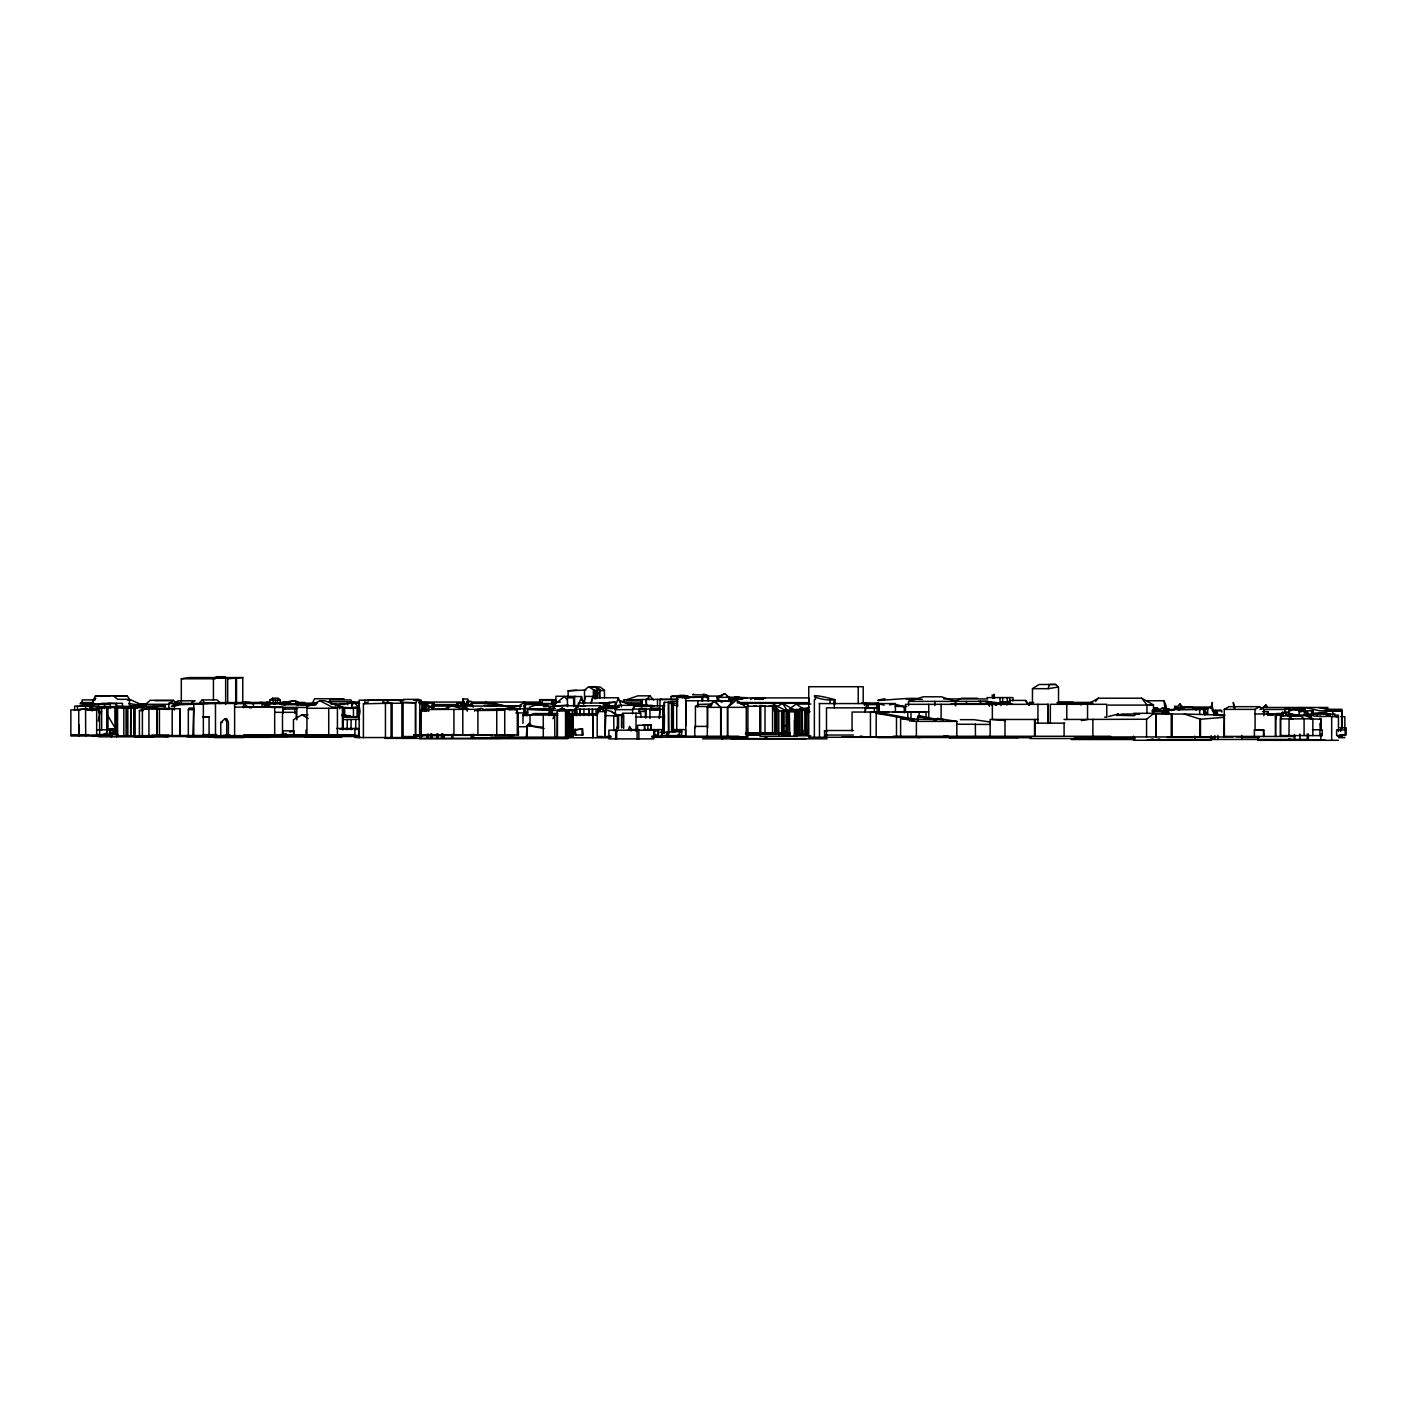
<?xml version="1.0" encoding="UTF-8"?>
<svg xmlns="http://www.w3.org/2000/svg" width="1417" height="1417" viewBox="0 0 1417 1417"><rect width="100%" height="100%" fill="white"/><g stroke="black" fill="none" stroke-linecap="round" stroke-linejoin="round"><path stroke-width="1.5" d="M1221.844 710.803L1216.973 710.803L1215.538 714.558L1215.538 710.271L1220.905 710.059L1221.915 712.078M117.558 706.463L142.019 706.888L126.396 706.87L126.396 735.813L126.396 706.87L117.558 706.463L117.558 735.813L168.818 735.919M116.69 736.822L116.885 732.784M1047.942 723.485L1048.049 704.32L1048.279 723.148M664.467 714.505L664.201 733.475L664.166 702.301L673.358 702.301L673.358 731.207M144.091 706.959L143.135 707.101M989.296 705.914L989.367 701.698L986.303 702.123M542.764 727.311L527.39 725.398L527.142 737.141L527.142 725.717L529.161 723.272L531.534 725.557M79.352 731.739L78.75 735.99L79.299 725.132M116.229 707.969L116.442 703.718L108.418 703.31M650.828 727.824L651.005 724.902L642.698 724.937M672.349 720.279L673.358 704.975L676.777 705.631M606.299 711.582L605.962 710.041L611.577 711.511L614.765 714.203M1294.766 736.486L1294.429 740.312L1294.429 734.555M802.961 730.375L802.571 734.378L802.305 708.252L796.248 704.036L789.747 708.677M992.892 698.103L993.902 694.419L994.592 698.368M993.512 698.12L993.902 694.419M1204.911 715.036L1205.389 710.732L1206.505 713.778M973.408 703.912L1008.762 703.806M610.674 737.106L597.195 737.106L597.195 711.564L601.552 708.748L605.041 711.564L605.024 737.106L605.962 710.041M1211.553 708.163L1212.385 702.442L1210.738 708.163M383.068 702.07L383.369 699.998L391.127 700.317M98.34 721.058L99.633 712.964L101.652 711.688M85.41 706.339L90.493 706.339L89.891 710.059L89.891 706.127L74.658 706.127L74.658 710.395M826.483 737.283L826.483 707.862L866.814 707.862L868.072 707.561L868.32 703.346L878.505 703.045L878.823 712.06M877.07 712.043L877.07 704.586L878.505 703.045M1206.505 713.353L1207.567 713.53M1174.268 709.403L1174.906 706.339L1177.81 706.357L1179.812 703.859L1183.496 708.022M645.355 711.493L646.028 708.624L639.634 708.571L638.801 711.493L645.355 711.493L645.355 717.781M312.856 704.249L315.141 704.834L308.693 704.94M591.084 702.549L592.891 696.402L585.699 696.402L583.662 703.222M1174.976 709.244L1179.847 707.065L1212.456 707.065L1214.404 714.451M1207.567 714.451L1207.869 708.163L1212.456 707.065M352.372 702.655L350.973 699.945L329.895 699.945L329.258 702.053L330.852 698.776M1055.576 684.429L1039.068 684.517L1032.444 688.662L1048.049 688.697L1049.466 684.517L1055.576 684.429L1058.517 687.032L1058.517 704.338M591.084 703.08L592.891 697.784L618.343 697.784L621.514 706.888M574.133 696.544L581.555 696.544L578.366 705.577L574.611 705.577L574.611 697.819L567.438 697.819L567.438 706.552M618.343 697.784L615.244 706.552L615.244 702.177L600.153 703.08M628.209 730.216L629.609 726.407L631.947 730.216M1028.742 705.276L1029.929 702.194M617.511 726.407L615.669 730.977L617.281 730.977M357.97 707.809L358.802 704.143M93.079 703.806L93.593 702.531L81.106 702.566L80.078 703.806L95.134 703.806M474.624 711.192L475.297 709.722L479.531 709.439L462.81 709.279L462.81 735.086M711.316 705.613L712.91 702.159L715.142 701.61L720.668 707.349L720.668 736.893M1146.92 713.46L1146.991 704.922L1153.473 704.887L1153.473 713.46M312.307 703.381L314.574 698.776L344.012 698.74L331.224 698.776M1312.496 729.755L1322.203 729.755L1322.203 735.636L1280.49 735.529L1280.49 718.88L1281.978 715.868L1295.953 715.798M549.566 714.522L550.009 707.756L552.311 709.067M677.787 706.197L677.184 697.607L685.899 697.005L676.759 697.341L676.724 731.296M552.967 718.72L554.632 714.593L543.278 714.593L543.278 737.141M93.079 704.922L93.079 700.565L95.453 695.96L114.316 695.836M467.238 704.568L465.378 704.816L467.238 701.238L470.993 701.397M574.753 729.861L582.546 728.976L583.202 735.016L574.753 735.016L574.753 729.861L582.546 728.976M357.208 705.666L353.896 701.805L352.071 705.701L351.505 703.115L339.637 704.497L339.637 708.783M551.284 708.482L549.566 710.448L528.063 709.368L527.283 708.217M1280.49 718.88L1288.992 718.933L1290.657 715.868L1291.418 719.287L1289.08 718.773L1288.992 735.529M602.933 707.845L604.74 704.586L607.521 704.674L609.292 707.88M192.854 735.476L193.757 708.057L189.223 708.057L188.337 709.616L188.337 735.476M574.93 715.479L574.93 709.208L598.08 709.208L600.489 705.755L602.03 708.004M431.919 708.217L433.177 706.02L431.919 708.217L433.478 709.173L446.514 709.12L449.49 706.02M635.135 705.329L632.637 709.651L615.368 709.634L617.901 705.329L652.369 705.365L649.96 709.085L649.96 718.508M1280.472 715.691L1282.491 712.29L1285.644 712.627L1287.486 715.798L1289.683 716.4L1288.478 715.975M528.187 708.854L549.566 708.659M1174.268 709.58L1175.295 707.898L1182.522 709.244M1178.2 709.244L1179.033 707.898M640.838 702.07L642.255 699.821L624.153 699.821L622.736 702.07L640.838 702.07L640.838 706.339M577.799 705.843L574.93 710.324L551.886 710.448L554.632 705.843L600.489 705.755M632.637 713.761L632.637 709.102L635.064 705.365M307.276 707.437L271.763 707.437L262.269 702.407L258.868 702.566M343.268 716.86L359.227 716.86L348.919 716.896L350.92 716.471L349.769 715.656L348.919 716.896L343.268 716.789M419.609 702.354L418.334 699.378L415.482 702.726L415.482 737.548L355.136 737.548M1006.956 704.993L1010.126 700.423L1025.43 700.423L1029.557 704.922M559.272 710.537L560.016 709.492L558.67 710.537L567.243 710.413L567.243 737.141M707.331 726.39L694.737 726.39L694.737 736.893L746.281 736.893L746.281 707.349L736.503 700.033L733.581 700.016L727.452 707.349L727.452 736.893M659.525 717.622L660.039 708.482L646.205 709.085M108.277 716.364L115.521 728.692L106.718 729.808L106.718 707.473M574.93 709.208L577.64 705.755M988.446 702.123L989.898 701.716M659.171 718.508L660.039 708.234L650.474 708.341L650.474 709.386M650.474 708.341L652.493 705.825L664.786 705.825M736.503 700.033L727.7 707.349L727.7 736.893M342.808 729.72L342.808 719.588L359.581 719.322M876.202 737.07L876.202 713.265L880.878 713.477L872.181 711.724L870.445 712.131L870.445 737.07L956.829 737.07L956.829 721.377L937.31 718.437L942.96 719.446L942.96 721.377M788.011 736.22L788.011 711.848L789.287 710.342L794.087 710.378L795.344 711.848L795.344 736.22M653.662 700.14L649.925 695.836L646.187 700.14L646.648 704.373M1095.536 701.397L1098.388 698.209L1141.641 698.209L1153.473 704.887M200.027 702.247L202.135 699.927L217.226 699.927L220.06 702.974M526.292 737.141L527.213 725.717L527.213 737.141L527.142 725.398L544.093 728.515M630.335 699.715L626.491 699.821L649.925 699.378M543.473 705.507L544.429 704.497L525.229 704.497L524.06 705.507L524.06 715.815M835.038 699.697C798.834 689.831 818.388 701.911 835.038 699.697L835.038 704.125M1275.761 719.11L1275.495 714.77L1280.525 714.788L1281.836 713.495L1282.633 715.886M1005.893 704.479L1010.126 700.423M1157.565 708.075L1154.713 708.075L1152.499 710.165L1155.369 710.165L1157.565 708.075L1157.99 710.555M707.331 736.893L707.331 707.349L712.91 702.159M385.831 703.257L389.64 699.803L400.568 700.529L403.101 703.257L403.101 737.743M137.927 704.284L145.614 704.284L150.202 700.299L173.352 700.299L176.611 703.257M1281.836 713.495L1276.894 713.495L1275.495 714.77L1280.525 714.699L1280.525 736.521M170.377 702.956L173.352 700.299M220.786 735.689L220.786 722.422L225.002 718.685L226.685 718.685L228.42 722.103L228.42 735.689M572.858 715.089L592.837 715.054L594.308 713.778L597.868 713.849M592.837 715.054L592.837 737.761L592.979 714.965L594.308 713.849L566.393 713.778M215.473 678.212L217.279 676.688L224.152 676.688L227.676 678.212L227.676 702.566M676.759 697.341L708.057 697.075L708.057 700.76L706.835 696.084L705.684 696.084M1262.21 708.163L1265.806 705.188L1267.152 706.463M93.079 700.565L95.86 698.262M1263.273 707.597L1266.178 705.188M677.184 697.607L679.877 695.375L684.765 695.375L686.66 697.341L689.902 696.951M598.063 711.6L601.552 708.748L605.98 711.6L597.195 711.564L599.001 711.6M1064.008 719.482L1146.566 719.251L1153.208 713.902L1172.196 714.062L1172.196 736.946M584.513 701.309L584.513 690.061L588.657 686.767L595.742 686.696L599.958 690.061L599.958 697.802M591.527 687.458L595.742 686.696M1118.314 713.902L1116.543 715.231L1134.078 715.727L1136.363 713.902L1139.711 713.991L1121.839 714.079L1117.057 715.585M96.675 729.808L115.45 729.808L116.442 728.869L106.718 729.294L107.993 734.573M558.989 710.431L562.035 708.11L567.225 710.413L557.218 710.466L557.218 737.141M935.539 721.377L935.734 719.198L935.734 721.377M1284.741 713.282L1284.741 709.191L1289.966 708.447L1290.958 710.714L1288.974 710.076L1292.782 709.315L1307.129 711.759L1307.324 713.3M917.596 719.765L917.596 716.559L921.05 716.541L918.606 715.851M1284.741 709.191L1289.966 708.447M695.428 727.718L695.428 706.481L698.191 704.462L711.015 704.019L707.65 706.428L707.65 727.7M1280.525 714.699L1275.53 714.788L1276.894 713.973M806.574 709.439L802.571 710.342L806.574 709.439L806.574 734.378M711.015 704.479L707.951 706.481L695.428 706.481M1306.474 715.426L1311.929 715.089L1309.397 716.736L1311.805 716.772M302.848 735.476L215.49 735.689L215.49 703.47L269.655 703.487L269.744 700.069L272.649 698.209L278.21 698.138L280.229 700.069L280.229 704.408M715.142 701.61L718.277 700.352L731.562 701.663M975.357 724.335L975.445 736.273M137.343 708.11L132.968 705.755L127.069 707.384M343.463 716.63L345.996 715.018L341.674 715.071M795.539 710.785L798.037 710.324M594.803 687.44L599.852 686.855L604.315 690.079L604.581 697.784M777.65 706.339L782.609 703.31L794.654 710.165L794.654 736.22M815.501 699.36L814.368 699.697L814.368 737.283M615.793 704.975L613.136 706.605L606.653 706.498M877.07 704.586L868.072 704.586L869.507 703.045M1263.875 715.727L1263.875 709.527L1259.518 706.676L1255.072 709.368L1224.288 709.386L1224.377 736.946M1080.87 704.957L1084.147 702.974L1092.932 702.974M92.016 710.909L96.285 708.341L102.856 708.341M536.565 704.957L539.08 703.47L555.854 703.611L535.467 703.859M729.082 701.273L729.082 697.306L724.902 693.692L717.091 697.412L717.091 700.76M1224.288 709.386L1228.876 706.676L1259.518 706.676M1291.011 709.456L1295.847 709.456L1299.141 707.544L1295.457 709.687L1298.468 709.687M1260.244 709.456L1263.557 707.526M308.056 714.823L301.963 714.823L293.478 719.712L293.478 734.697M1260.244 709.262L1263.503 707.437M1089.602 703.133L1098.388 698.209M1313.559 713.282L1325.639 712.326L1330.244 715.195M508.614 737.761L512.228 735.813M868.072 704.586L869.825 703.647M174.929 702.531L178.241 700.813L195.085 700.813L191.897 702.425M717.091 697.412L724.902 693.692M797.31 734.378L797.31 710.183L799.56 709.226L801.172 709.226L801.172 734.378M801.172 709.226L796.761 710.466M400.267 701.167L403.792 699.378L418.334 699.378M809.266 710.059L803.545 710.059L808.965 707.313M557.448 710.466L562.035 708.11L565.542 710.413L565.542 737.141M103.104 734.573L106.647 732.89M768.669 706.463L774.337 704.834L786.098 710.643L786.098 736.344M338.521 707.384L342.436 707.473L324.706 700.742L319.976 700.742L306.958 706.853L306.94 734.892M88.474 710.13L86.986 708.819L78.75 709.598L78.75 735.99M599.621 707.561L604.882 706.003M78.75 709.598L86.986 708.819M530.259 714.806L522.979 714.788L522.979 723.396M522.979 714.788L526.717 714.026M686.873 696.562L688.148 695.995L672.384 695.995L671.109 696.562L671.109 699.378M1157.228 709.828L1165.04 707.738L1171.646 710.519M721.891 738.842L725.929 737.159M598.08 712.875L598.08 708.518L615.368 708.518L619.247 706.959M213.436 700.069L213.436 678.212L217.279 676.688M598.08 708.518L602.03 706.959L618.733 706.959M363.407 737.743L363.407 703.824L368.42 701.858M750.479 699.307L754.11 697.731M452.554 705.772C456.115 708.11 479.938 711.121 459.073 705.772C457.372 703.948 440.049 709.014 448.126 708.465M133.712 707.561L135.749 706.817L135.749 708.447M529.196 707.349L535.396 705.081L546.785 705.081L550.009 707.756M543.473 706.658L551.036 706.162M286.163 733.421L282.497 734.697L282.497 712.326M289.83 732.128L293.478 730.835M209.061 734.644L209.061 716.772L203.322 717.392M1288.974 712.149L1282.314 713.229L1282.314 714.965M1108.661 716.488L1118.615 713.902M908.563 705.631L908.563 701.38L923.317 696.792L941.402 696.792L955.519 701.38L961.346 698.262L977.801 698.262M476.378 710.714L479.885 709.758M117.328 729.596L112.793 729.985L117.328 729.596L117.328 734.467M672.668 732.146L679.009 730.446L681.648 731.473L668.151 732.146L668.151 735.884L685.58 735.884L685.58 729.596L672.668 729.596L672.668 731.686L674.616 731.703M215.189 703.611L182.35 703.824L173.069 705.028L203.357 703.824L203.357 735.476L139.397 735.636L139.397 710.59L142.586 709.758M144.729 709.208L148.998 708.093L173.069 708.518M161.467 709.014L165.151 708.057M739.816 699.343L743.252 698.457L735.795 696.969L734.644 697.199L734.644 699.537M1282.314 713.229L1286.654 712.149L1295.12 715.55M413.729 700.122L421.292 700.157L421.292 703.948M763.019 698.758L765.339 698.209L754.322 698.758L763.019 699.36M1330.014 714.062L1306.244 714.292M114.281 734.573L114.281 729.472L109.729 729.968L112.368 734.573M1334.991 716.311L1338.374 716.896L1328.809 716.364A33.122 5.119 -5.8 0 0 1325.763 716.382L1319.617 716.648M745.785 734.059L789.871 734.165L789.871 732.872L745.785 732.784M1058.162 687.068L1048.19 688.68M889.593 704.94L893.826 704.001L904.259 706.587L904.259 712.893M1153.473 740.276L1159.779 738.877M1146.92 740.276L1153.243 738.877M137.183 707.101L130.293 707.384L131.498 707.544M659.985 705.967L659.985 699.467L661.402 699.378M1268.445 714.965L1271.899 715.124M181.305 702.69L181.305 678.778L188.532 677.574L242.768 677.574L242.768 703.186M227.676 678.778L242.768 677.574M672.668 731.686L679.009 730.446L681.648 732.146M1298.468 710.803L1298.468 709.12L1306.244 707.65L1319.581 710.803L1341.669 710.785L1341.669 728.214M174.362 705.861L171.457 706.375L178.489 705.046L174.362 705.861L174.362 710.076M353.807 707.721L357.208 707.101M557.837 715.071L543.278 714.593M703.452 694.1L707.012 695.021L692.559 694.755L693.639 694.011M1081.33 720.58L1087.547 719.482L1087.547 704.302M874.254 708.057L877.07 707.561L865.167 708.057L874.254 708.057L874.254 712.043M124.147 707.809L126.219 707.809M1152.18 711.476L1165.713 711.334M109.729 729.968L114.281 729.472M732.394 738.842L741.02 737.513M305.151 703.735L299.766 704.125M367.286 700.246L368.101 700.246M147.669 707.101L148.626 706.959M568.518 714.77L568.518 710.289L574.239 710.289L574.239 714.753M1166.846 710.997L1163.959 711.015L1165.553 713.849L1165.553 711.352M551.408 714.522L551.408 708.801L552.311 708.677M555.499 708.571L551.408 708.801M736.805 699.272L743.252 698.457L734.644 698.457M1204.485 709.51L1177.509 709.58M679.877 695.375L682.002 697.784L702.797 697.075L702.797 700.76M363.407 703.824L391.057 703.186L391.057 737.743M324.812 736.539L329.063 736.061M606.051 703.08L615.244 702.177M1171.221 736.946L1171.221 714.026L1184.364 714.026L1200.465 719.234L1224.377 717.285L1223.969 736.946M135.554 706.463L143.524 706.162M90.865 706.853L165.576 706.162L134.03 707.012L134.03 735.813M1289.009 718.933L1312.851 718.791L1312.851 735.529M78.679 709.811L77.474 709.917L77.474 706.127M870.445 712.131L926.027 711.759L926.027 718.082M785.107 710.324L786.736 710.2M91.06 704.975L104.628 703.895L104.628 708.606M421.221 713.442L419.397 713.583L421.363 713.583M568.323 705.028L552.187 706.286L564.533 696.438L567.083 699.803M284.675 734.644L280.477 734.467M104.628 703.895L82.965 705.135L86.136 705.135M239.88 703.523L243.511 703.257M307.843 704.338L300.333 704.887M155.02 706.552L146.358 706.977M198.663 703.611L211.523 702.69M219.44 702.69C191.49 704.001 241.12 702.053 219.033 703.487M1299.141 715.992L1299.141 711.582L1306.155 711.21L1306.155 715.372M966.518 703.576L958.229 704.143L967.811 704.001M1326.808 714.381L1334.832 713.938L1334.832 715.195L1338.463 715.195L1338.463 731.455M654.867 730.765L658.108 730.959L658.108 734.945L654.707 734.945M1156.307 711.263L1164.313 710.997M1001.093 701.911L1009.595 702.549L1001.093 701.911L1001.093 705.595M1341.669 710.785L1326.436 711.086M664.272 709.315L659.171 709.332M286.606 734.856L280.229 734.732M1300.629 716.276L1286.795 715.213M1319.617 719.251L1320.998 719.198L1320.998 729.755M483.587 709.279L480.965 708.199L477.919 710.484L504.735 710.254L496.535 710.254M269.744 700.069L280.229 700.069M595.742 687.44L599.958 690.61L604.581 690.486M794.654 710.165L787.002 710.147L782.609 703.31M297.659 701.787L291.849 700.954L280.442 703.257L295.09 700.954L297.659 701.787L297.659 703.151M568.146 697.111L568.146 690.77L576.754 690.221M745.519 732.908L789.871 732.872M745.519 734.183L789.871 734.165M106.86 695.8L110.508 695.765M106.434 695.906L95.453 695.96M1289.665 718.968L1293.278 718.915M946.29 736.273L948.416 736.238M978.191 701.38L987.702 701.38M557.218 710.466L565.489 710.395L564.781 709.492L566.145 710.537L566.127 737.141M129.514 708.075L129.514 699.325L127.193 695.747L115.804 695.836M241.634 702.336L250.065 702.265M113.077 695.747L127.193 695.747M471.276 703.434L493.931 703.31L519.614 709.173M283.772 704.78L285.224 704.78L283.223 702.797L227.446 702.797M122.96 707.579L130.594 707.544M1149.258 704.851L1153.403 704.834M568.146 690.77L585.912 690.061L584.513 690.061M140.868 705.188L128.61 703.576M351.505 705.701L352.071 704.001M134.438 735.813L134.438 707.03L136.156 707.03M92.53 709.899L88.013 709.456L95.081 709.899M802.146 710.378L803.616 710.36M490.813 737.141L572.911 737.141L572.911 715.036L566.056 715.071M734.644 697.199L747.166 697.731M145.756 704.32L168.871 704.284M331.436 704.036L344.579 704.019M344.579 704.391L339.637 704.497M994.451 703.859L1008.922 703.842L951.126 703.912M130.771 705.949L141.363 705.932M344.703 715.674L344.703 707.455C354.817 710.997 363.071 702.495 358.873 716.984M632.637 709.102L646.028 709.085M1195.629 709.226L1200.004 709.208M571.193 715.479L565.418 713.867M1289.08 718.773L1291.56 718.773M213.436 678.212L227.676 678.212M181.305 678.778L215.473 678.778M599.958 690.061L596.823 690.061L597.637 697.961M649.925 695.836L637.88 695.836L626.597 699.715M703.328 696.084L721.82 696.084M726.638 696.084L729.082 697.306L718.596 697.412L718.596 700.76L722.05 702.212M575.975 696.438L555.925 696.243L555.925 700.388L543.827 700.388M671.109 696.562L678.991 696.562M728.657 697.253L739.55 697.253M986.941 697.589L1012.978 697.589L1012.978 700.83M684.624 697.837L688.786 697.837M728.391 697.926L808.877 697.89L808.788 702.69L738.399 702.478M743.323 698.209L737.301 698.209L738.718 698.457M754.322 698.457L756.767 698.191M462.81 703.098L462.81 698.988L467.787 698.988L468.974 702.283M943.704 698.935L987.649 698.935M677.485 699.378L646.187 699.378L646.187 706.498M729.224 699.219L737.425 699.219L737.425 703.062M659.985 699.467L678.07 699.467M95.187 699.892L82.133 699.892L82.133 703.806L81.106 702.566M127.477 700.016L131.196 700.016L140.85 704.462M376.851 700.033L403.916 700.033M398.832 700.246L359.156 700.157L359.156 737.743M368.473 700.193L375.186 700.246M1146.672 700.742L1164.03 700.742L1166.102 705.755L1166.102 710.112M155.073 700.653L171.209 700.653M731.615 700.76L685.722 700.76L685.846 725.805M908.563 701.38L988.375 701.415L988.375 703.948L980.546 703.806M329.222 701.805L353.896 701.805M267.494 702.425L266.272 702.442L270.417 702.442M350.034 702L358.66 702M420.442 702.053L463.926 702.053L465.201 705.595L462.81 698.988M472.552 702.088L540.957 702.088M554.773 702.088L560.423 702.088M1058.623 702.23L1073.147 702.247M269.531 702.425L217.279 702.637L222.664 702.797M279.999 702.425L287.669 702.425M295.94 702.425L304.584 702.425M387.673 702.673L383.068 702.673L387.266 702.726M418.511 702.602L428.04 702.602M1029.592 702.549L1033.737 702.549M1057.348 702.407L1090.877 702.407M168.871 708.447L168.871 703.328L208.175 703.505M352.674 702.956L359.209 702.956L359.121 707.118M401.312 702.761L415.482 702.761L402.765 702.23M427.066 702.761L421.876 702.708L421.876 711.369M861.589 702.903L867.239 702.903M1057.1 702.867L1081.242 702.867M279.964 703.151L290.875 703.487L280.442 702.867M295.905 703.151L317.532 703.151M352.674 703.151L359.333 703.151M382.448 703.186L403.101 703.257M419.379 703.151L434.204 703.151L434.204 707.366M456.805 706.746L456.805 703.009L461.694 703.186L460.33 703.009M609.363 703.009L578.366 703.009L578.366 707.26M738.912 703.062L745.431 703.735L741.888 703.062M101.634 703.31L122.482 703.31L122.482 707.809L120.675 707.154M286.925 703.381L275.483 702.974L282.78 703.452M353.4 703.328L359.688 703.328M382.873 703.328L392.137 703.328L392.137 737.743M739.55 703.293L809.16 703.31M819.274 703.558L895.402 703.558L895.402 711.989M985.453 703.629L1011.809 703.629M264.572 703.859L315.69 703.735M330.834 703.7L335.492 703.842L335.492 705.701M627.518 703.771L639.474 703.771L639.474 706.162L636.144 706.162L619.158 700.512M140.708 704.036L146.66 704.036M290.928 704.125L307.896 704.55M740.613 704.054L747.91 704.054L747.91 737.194L652.121 737.194M796.248 704.036L810.807 704.036M83.692 704.444L110.331 704.444L110.331 708.606M1048.279 704.32L905.481 704.32L905.481 711.954M281.434 704.71L316.274 704.603M432.309 704.568L456.841 704.568M460.224 704.568L470.586 704.568M263.456 704.78L270.009 704.78M637.685 705.011L642.007 706.746M431.919 705.081L440.776 705.081M483.923 705.347L498.607 705.329M1108.253 705.099L1146.92 705.099M497.243 705.524L487.767 705.329M647.356 705.365L638.164 705.011L641.334 706.746M664.591 705.595L662.749 705.595L662.749 733.439M759.778 734.378L759.778 705.613L765.021 705.808L765.021 734.378M79.777 705.755L88.421 705.755L95.346 710.165L89.661 710.165M759.778 705.613L765.021 705.808M249.605 707.668L245.584 706.233L251.712 707.225M432.15 706.091L516.195 706.073M512.405 706.091L514.796 706.091M515.469 706.091L516.603 706.091M517.329 706.091L518.25 706.091M518.923 706.091L520.11 706.091M606.972 706.003L613.366 706.003M709.297 706.162L710.749 706.162M753.419 706.215L756.66 706.215M243.069 707.101L245.584 706.41M639.262 706.321L654.052 706.321M746.741 706.268L776.197 706.268L776.197 734.378M902.682 706.534L906.721 706.534M126.45 706.888L130.825 707.083L130.825 735.813M338.521 706.605L342.985 707.242L342.932 729.666M234.62 707.101L282.886 707.101L282.886 713.088M98.552 707.296L141.576 707.455M248.471 707.225L271.763 707.242M707.331 707.349L746.281 707.349M1200.004 709.51L1191.75 707.189L1184.488 707.189L1178.785 710.076L1178.785 708.571L1175.295 707.898M142.302 707.526L101.652 707.473L101.652 729.808M344.703 707.455L358.908 708.252M1265.027 707.473L1327.924 707.473M306.94 708.287L337.423 708.287L337.423 734.892M353.984 708.022L359.617 708.022M1175.295 708.163L1183.974 708.163M1192.671 708.163L1207.869 708.163M1178.785 708.571L1182.522 708.571M525.831 708.837L508.88 708.695L515.788 708.854L508.986 709.793M1157.99 708.748L1154.713 708.075M296.755 709.049L283.311 709.049L283.311 713.282M496.092 709.049L485.021 709.279M649.96 709.155L659.525 709.155M1298.468 709.12L1302.117 707.544L1305.216 709.297M1305.216 709.12L1301.249 709.12M549.566 709.368L527.762 709.368L527.762 715.744M777.136 709.262L774.851 706.746L772.566 706.782L774.798 709.262L777.136 709.262L777.136 734.378L746.741 734.378M1168.866 709.208L1171.221 710.466M1264.46 709.456L1286.583 709.456M85.693 709.651L99.633 709.651L99.633 735.246M475.297 709.722L479.336 709.722M517.311 709.634L496.535 708.872L517.311 709.58L517.311 735.086M641.759 709.51L646.028 709.51L639.634 709.102M792.865 709.527L804.59 709.527M1207.567 709.208L1167.13 709.58L1167.13 713.867M80.096 709.917L70.85 709.917L70.85 735.99L99.031 735.99M88.013 709.899L95.984 709.899M568.518 710.289L574.239 710.289M649.96 710.183L660.039 710.183M1167.218 710.218L1173.825 710.218M139.397 710.59L143.4 710.59M775.188 710.555L784.097 711.245L784.097 736.344M1152.145 710.555L1168.919 710.555M1290.125 710.076L1295.227 709.315L1307.129 711.759M1166.474 711.015L1168.919 711.015M1306.155 711.21L1304.349 711.21L1304.349 715.372M788.011 711.848L795.344 711.848M805.246 711.724L810.081 711.724M1262.458 711.617L1268.321 711.617L1268.321 715.213M1299.141 711.582L1300.948 711.582M888.654 712.043L852.06 712.043L852.06 730.977M893.082 711.954L928.737 711.954M274.685 712.326L296.224 712.326L296.224 718.437M525.193 712.397L527.62 712.397M515.788 712.946L525.494 712.946M1163.304 712.946L1169.273 712.946M1133.6 713.318L1168.919 713.318M557.749 713.601L533.607 713.566L529.993 715.054L524.662 714.026M541.17 713.778L557.519 713.566M1255.09 713.973L1282.58 713.973M1271.899 714.274L1269.437 714.079M542.906 715.036L529.993 715.054L529.993 725.451M592.979 714.965L597.053 714.983M615.952 715.089L623.71 715.089L623.71 728.303M1285.804 714.947L1299.035 714.947M1326.33 714.947L1329.518 714.947M616.36 715.213L623.25 715.39L623.25 727.895M1285.573 715.213L1311.929 715.213M341.727 715.656L349.769 715.656M605.218 715.567L618.113 715.957L618.113 728.639M616.094 715.567L618.113 715.957M1287.344 715.532L1301.125 715.532M571.937 715.744L572.273 737.141M202.844 716.772L209.061 716.772M1340.641 716.665L1344.857 716.665L1344.857 729.277M636.02 716.984L664.166 716.984M1310.442 718.88L1320.998 719.198M933.909 721.377L933.909 719.464L911.839 719.057L914.036 719.216L913.947 721.377M935.539 719.34L942.96 719.446M1037.935 719.482L990.146 719.482L990.146 736.273M960.336 719.659L973.851 719.659L990.324 722.015M900.61 737.07L900.61 718.401L916.392 721.377L956.829 721.377M220.786 722.422L222.469 722.422M1035.225 723.148L1064.769 723.148M956.617 724.264L975.445 724.264M990.146 724.424L975.41 724.388M784.912 725.628L786.736 725.628L786.736 736.344M517.683 726.726L526.292 726.726M1339.968 727.736L1346.15 727.736L1346.15 734.998L1339.968 734.998M336.626 728.444L358.164 728.533M355.136 728.692L359.174 728.692M629.361 729.613L639.173 729.613M808.398 729.808L806.734 729.808L806.734 733.634L808.398 733.634M1254.399 736.521L1254.399 729.79L1263.503 729.79L1264.194 736.521M825.881 730.517L853.441 730.517M282.497 730.835L293.939 730.835L293.939 734.697M658.108 730.959L657.789 734.945M824.393 730.924L827.121 730.924M1254.399 729.79L1264.194 730.41M782.769 731.225L785.018 731.225L785.018 734.644L782.769 734.644M660.198 732.288L668.505 732.288M753.419 733.9L756.66 733.9M96.675 734.573L118.355 734.573M808.204 734.378L796.761 734.378L796.761 709.527M71.771 734.768L88.775 734.768M202.844 734.644L216.766 734.644M225.728 734.785L229.82 734.785M243.777 734.785L355.437 734.715M413.959 734.75L484.065 734.856M753.348 734.856L756.412 734.856M151.867 735.157L169.03 735.157M267.76 735.122L353.311 734.927M413.675 735.122L518.463 734.892L518.463 731.225M746.635 735.104L760.079 735.104M825.881 735.033L853.441 735.033M85.693 735.246L109.924 735.246M223.213 735.405L228.155 735.405M300.404 735.228L342.489 735.264M343.127 735.264L355.614 735.264M413.853 735.352L491.699 735.334M91.556 735.512L100.412 735.512M308.906 735.671L315.265 735.671M332.57 735.476L358.66 735.476L358.66 729.17L354.888 728.444L354.888 735.476M413.835 735.547L440.9 735.529M494.852 735.494L514.406 735.494M660.198 735.547L678.938 735.582M297.092 735.884L355.667 735.795M417.129 736.008L422.585 736.008M796.248 735.795L810.683 735.795M149.954 736.255L156.295 736.255M168.871 736.344L223.532 736.344M228.226 736.309L244.433 736.309M607.574 736.238L610.603 736.238M651.749 736.238L657.488 736.238M676.759 736.238L738.877 736.22M759.973 736.344L797.08 736.22L796.124 712.096L794.406 720.863L794.406 736.22M893.082 736.273L1110.645 736.273M164.921 736.433L288.023 736.415M314.521 736.539L359.705 736.539M402.641 736.539L417.732 736.539M598.364 736.486L602.349 736.486M609.08 736.379L610.78 736.379M651.767 736.645L656.089 736.645M1224.288 736.415L1294.429 736.468M1337.63 736.362L1342.041 736.362M98.552 736.822L153.178 736.822M187.097 736.875L211.151 736.822M304.407 736.716L342.028 736.716M354.87 736.858L358.164 736.858M842.035 736.822L877.672 736.822M918.464 736.822L1031.806 736.822M1235.978 736.929L1242.674 736.929M1339.968 736.929L1341.669 736.929M134.863 736.964L168.18 736.964M209.255 736.982L215.473 736.982M242.307 736.982L341.019 736.982M1233.321 736.946L1092.879 736.946L1092.879 719.251M243.175 737.318L269.726 737.318M606.635 737.336L610.745 737.336M653.343 737.354L661.863 737.354L661.863 729.596L644.363 729.613L644.363 725.256M895.402 737.283L808.753 737.283L808.753 686.714L863.201 686.714L863.201 703.558M918.641 737.513L950.931 737.513M1017.034 737.442L1017.937 737.442M1167.13 737.495L1214.404 737.495M214.321 737.584L243.724 737.584M472.552 737.779L608.176 737.761M877.353 737.602L920.218 737.602M1017.955 737.69L1030.938 737.69M1241.629 737.548L1259.252 737.548M1338.622 737.672L1344.857 737.672M949.425 738.08L1017.672 738.08M1074.104 738.044L1135.017 738.044M1210.242 737.885L1213.483 737.885M384.963 738.381L501.264 738.381M419.467 738.664L567.845 738.664M731.154 738.594L806.131 738.611M1030.212 738.523L1134.574 738.523M702.549 738.842L827.121 738.842M1071.217 739.515L1134.716 739.515M1211.429 739.461L1308.05 739.461M1160.505 739.709L1211.128 739.709M1262.777 739.745L1324.824 739.745M1338.357 740.312L1257.711 740.312L1257.711 736.486M282.497 702.301L286.889 702.301M259.931 702.69L269.779 702.69M675.466 703.363L668.806 703.346L671.109 701.397L677.663 701.521M331.436 703.842L335.492 703.842M435.249 705.046L436.95 705.046M524.06 705.507L525.512 705.507M580.439 705.985L585.274 705.932M505.975 706.073L521.651 706.091M339.106 707.242L342.985 707.242M802.305 708.252L808.576 708.27M1326.312 709.279L1342.005 709.315L1342.041 728.09M805.139 714.257L808.204 714.257L805.99 712.414M1106.34 717.126L1104.675 717.126M900.61 718.401L911.946 719.446L911.946 721.377M129.514 699.325L117.576 699.343L113.484 695.747M572.468 737.141L572.468 714.965L572.858 737.141M138.016 706.18L146.394 706.215M1204.893 713.902L1203.812 713.902L1203.812 709.58M348.919 716.683L359.227 716.772M539.381 703.611L522.66 703.47L519.986 705.064L519.986 709.315M552.01 706.782L554.118 706.8M783.229 736.344L783.229 710.608L786.098 710.643M617.936 715.567L611.577 711.511M594.697 698.882L594.697 690.345L597.637 690.717M918.907 699.024C914.585 696.154 857.87 703.718 884.987 698.723M568.802 715.426L571.954 715.479M188.337 709.616L192.854 709.687M588.657 686.767L595.105 690.646L595.105 697.022M943.58 736.202L946.042 736.273M1184.364 714.026L1225.014 715.16M904.259 706.587L895.119 706.304M1134.822 713.991L1137.39 714.079M235.753 702.637L242.484 702.832M1171.221 714.026L1172.196 714.062M1214.245 715.284L1224.146 715.567M117.646 707.508L123.616 707.721M342.436 707.473L332.074 707.083L319.976 700.742M168.871 703.328L173.193 703.558M203.304 703.664L196.892 703.806M225.728 702.708L238.41 703.505M911.946 719.446L876.202 713.265M1328.987 710.289L1335.275 710.785L1318.749 707.65M1005.379 720.527L992.361 719.482L992.361 704.32M357.279 707.703L359.617 707.898L351.593 707.136L352.089 708.022M130.453 707.384L134.243 707.792L130.453 705.755M91.715 710.165L86.951 709.598M456.805 703.009L458.169 703.186L458.169 706.64M136.369 707.544L135.394 708.075M1000.012 697.589L1000.012 703.062L989.367 701.698L989.367 705.914M139.185 706.87L140.141 707.03M1292.215 714.097L1298.627 715.55M933.909 719.464L917.596 716.559M130.825 707.083L130.541 735.813M755.35 698.209L756.767 698.457M568.288 714.15L572.858 714.965M341.214 729.082L339.761 728.816L352.674 729.153M875.121 711.724L914.036 719.216M567.225 714.15L571.954 715.036L571.937 737.141M245.318 702.318L252.297 703.629M1266.798 713.814L1273.086 715M141.115 707.437L142.001 707.614M860.314 736.025L866.814 737.283M1306.846 713.973L1310.211 714.823M1212.704 709.988L1214.139 710.289M1211.73 709.988L1215.396 710.749M935.734 719.198L919.615 715.78M419.627 702.478L422.727 703.151M491.628 703.31L517.772 709.279M1288.868 738.877L1295.12 740.312M524.821 702.088L523.9 702.088M486.403 702.088L485.464 702.088M566.056 714.274L572.273 715.744M879.674 704.001L884.155 705.135M298.137 705.028L295.214 704.231L314.84 704.55L311.457 704.727M620.628 701.362L635.153 706.197M245.584 706.233L251.376 707.969M427.332 705.329L433.177 707.189L428.713 707.136L428.713 711.405M640.909 706.233L630.636 703.222M243.069 706.41L245.176 707.101M678.052 734.396L681.648 735.884L681.648 729.596M1312.851 718.791L1305.535 715.691L1300.31 715.691L1304.083 718.738L1304.083 735.529M764.843 737.123L768.74 738.842M996.47 705.223L989.367 701.698L996.47 705.365M265.138 705.825L267.866 707.242M301.963 714.823L308.268 718.472M607.362 704.975L610.284 706.764M1191.75 707.189L1196.249 710.076M581.501 700.104L585.186 702.531M98.552 710.82L98.942 712.964M706.835 696.084L708.057 697.075M1032.497 688.697L1032.426 704.32M1162.206 707.721L1165.022 710.059M715.337 702.247L718.295 704.798M179.782 703.682L178.241 702.354L178.241 703.682M277.431 700.069L277.519 702.991M224.152 676.688L225.657 678.212L225.657 704.444M990.572 703.859L991.794 705.17M202.135 699.927L204.827 702.903M664.166 705.595L664.591 702.301M1141.641 698.209L1146.991 704.922M774.337 704.834L778.801 710.572L778.801 736.344M1265.806 705.188L1266.798 706.498M1165.553 713.849L1163.959 711.352L1168.069 710.909L1168.069 713.849M597.974 687.44L599.958 690.61M604.74 704.586L606.441 707.685M615.563 713.902L616.466 715.567M1025.43 700.423L1027.343 704.143M272.649 698.209L273.587 704.408M225.002 718.685L226.738 722.103L226.738 735.689M575.213 728.976L575.869 735.016M1212.722 711.068L1214.723 715.142L1215.538 710.271L1215.538 714.381M400.568 700.529L401.879 703.257L401.879 737.743M814.421 695.924L815.661 698.563M1161.32 710.997L1162.56 713.885M1179.812 703.859L1181.3 707.561M465.414 706.162L467.344 711.175M467.238 701.238L468.478 704.568M472.268 703.806L471.383 701.397L471.383 705.737M471.896 703.788L473.154 707.207M347.076 703.115L347.714 704.834M463.926 702.07L465.201 705.613M550.752 708.624L551.55 714.522M1282.491 712.29L1283.625 715.691M789.287 710.342L789.765 736.22M1234.898 708.163L1233.268 702.46L1234.083 708.163M581.555 696.544L583.662 704.284M516.426 709.58L518.232 713.442L518.232 735.086M1164.03 700.742L1165.075 709.846M1174.906 706.339L1175.525 709.403M1216.973 710.803L1217.717 714.558M867.594 705.507L867.293 703.93L864.352 703.93L864.636 705.507M598.629 692.187L599.621 697.749M525.229 704.497L526.097 715.815M90.493 706.339L91.095 709.899M383.369 699.998L383.688 702.07M577.321 715.567L576.436 709.315L576.436 715.567M1241.682 735.352L1242.036 739.461M772.92 711.033L772.566 706.782L772.566 734.378M1319.9 723.467L1320.307 729.79M651.005 724.902L651.2 729.596M1048.049 704.32L1048.049 723.485M157.11 708.925L157.216 735.476L157.11 708.73L180.172 708.73L180.172 735.476M833.958 699.697L833.958 703.558M1340.659 727.736L1340.659 731.367M1332.812 710.785L1332.812 715.142M1331.679 716.825L1331.679 740.312M1328.136 714.239L1328.136 715.337M1323.956 713.229L1323.956 714.239M1320.998 733.988L1320.75 740.312M1320.75 718.88L1320.75 729.596M1319.918 729.755L1319.918 735.636M1313.24 715.213L1313.24 710.732L1307.749 710.732L1307.749 715.213M1312.974 710.732L1312.974 715.213M1311.575 710.732L1311.575 715.213M1308.387 733.971L1308.387 740.312M1307.112 714.203L1307.112 715.213M1307.289 733.971L1307.289 740.312M1299.903 733.971L1299.903 740.312M1292.215 715.213L1292.215 716.276M1288.974 709.191L1288.974 713.583M1281.039 714.079L1281.039 715.496M1277.656 714.079L1277.656 715.532M1275.637 714.699L1275.637 736.521M1275.495 713.973L1275.495 736.521M1272.838 714.079L1272.838 715.124M1267.506 711.617L1267.506 715.213M1263.503 729.79L1263.503 736.521M1255.072 709.368L1255.09 730.41M1217.876 735.352L1217.876 739.461M1214.812 735.512L1214.812 739.461M1211.128 735.565L1211.269 740.276L1133.6 740.276L1133.6 736.132M1200.465 719.251L1200.465 736.946M1200.093 719.11L1200.093 736.946M1199.685 709.58L1199.685 713.867M1199.898 719.127L1199.898 736.946M1194.761 736.132L1194.761 740.276M1146.566 719.251L1146.566 736.946M1106.783 717.321L1106.783 704.302L1050.334 704.302L1050.334 723.148M1066.788 704.302L1066.788 719.482M1064.096 723.148L1064.096 736.273M1037.935 704.32L1037.935 723.148M1035.225 719.482L1035.225 736.273M1034.534 719.482L1034.534 736.273M1009.595 697.589L1009.595 703.948M1007.186 697.589L1007.186 702.673M1004.99 719.482L1004.99 736.273M1002.669 697.589L1002.669 701.911M980.546 701.415L980.546 703.966M977.73 703.912L966.518 703.912L966.518 701.415M941.101 704.32L941.101 719.694M936.212 719.446L936.212 721.377M934.883 701.38L934.883 705.631M928.737 704.32L928.737 718.171M919.137 711.759L919.137 715.992M918.198 716.116L918.198 721.377M916.392 721.377L916.392 737.07M910.989 711.759L910.989 718.082M909.873 719.446L909.873 721.377M907.766 711.759L907.766 718.082M896.5 716.612L896.5 737.07M879.178 703.558L879.178 711.989M866.814 703.558L865.167 712.043L865.167 707.862M858.224 686.714L858.224 703.558M834.276 703.558L834.276 707.862M830.061 699.219L830.061 703.558M824.57 730.924L824.57 737.283M819.469 703.558L819.469 737.283M808.204 711.724L808.204 735.919M807.725 729.808L807.725 733.634M807.407 729.808L807.407 733.634M805.635 709.793L805.635 734.378M804.962 709.439L804.962 734.378M799.56 709.226L799.56 734.378M798.603 709.722L798.603 734.378M788.791 732.926L788.791 734.201M787.002 710.165L787.002 736.22M783.955 731.225L783.955 734.644M782.521 711.21L782.521 736.344M781.635 710.59L781.635 736.344M774.798 709.262L774.798 734.378M760.77 705.808L760.77 734.378M746.706 728.621L746.706 735.972M730.889 699.219L730.889 703.062M721.253 707.349L721.253 736.893M708.5 696.084L708.5 700.76M701.858 696.951L701.858 700.76M697.784 700.76L697.784 707.012M685.899 697.005L685.722 736.238M679.469 731.526L679.469 735.884M677.184 696.987L677.184 706.197M672.49 702.301L672.49 731.42M671.569 702.301L671.569 731.42M668.735 702.301L668.735 733.492M668.275 702.301L668.505 735.547M666.539 732.288L666.539 735.547M662.164 732.288L662.164 735.547M660.039 708.234L660.039 709.386M658.533 729.596L658.533 737.354M657.488 699.378L657.488 705.896M654.707 729.613L654.707 737.354M647.888 725.256L647.888 729.596L650.828 729.596L650.828 725.256L637.579 725.256L637.579 729.613M646.028 708.624L646.028 717.87M644.753 725.256L644.753 729.613M642.255 699.821L642.255 706.498M640.891 716.984L640.891 713.229L622.435 713.229L622.435 717.108M639.634 708.571L639.634 713.69M638.872 730.216L638.872 738.877M637.101 730.251L637.101 738.877M636.144 703.771L636.144 706.162M636.02 713.229L636.02 731.455M631.15 729.613L631.15 731.03M624.153 699.821L624.153 702.318M621.549 715.39L621.549 727.895M618.574 715.39L618.574 727.895M617.44 715.213L617.44 728.356M616.661 730.251L616.661 738.877M615.669 730.18L615.669 738.877M615.368 708.518L615.368 715.815M613.703 715.567L613.898 730.765M609.363 702.177L609.363 707.26M603.305 703.009L603.305 707.26M596.398 690.681L596.398 697.04M596.008 690.362L596.008 698.9M596.026 709.35L596.026 715.585M593.351 690.61L593.351 696.969M592.66 709.35L592.66 715.585M592.253 709.35L592.253 715.585M588.923 709.208L588.923 715.479M588.763 709.421L588.763 715.638M583.981 709.208L583.857 715.62M582.086 729.861L582.086 735.016M580.262 709.315L580.262 715.567M579.89 709.315L579.89 715.567M576.046 709.315L576.046 715.567M573.655 697.819L573.655 706.552M572.291 710.555L572.291 714.93M571.157 715.071L571.157 737.141M570.431 715.071L570.431 737.141M569.404 710.555L569.404 714.93M569.351 715.071L569.351 737.141M568.624 715.071L568.624 737.141M568.252 715.071L568.252 737.141M567.526 715.071L567.526 737.141M566.428 715.071L566.428 737.141M557.448 715.036L557.448 737.141M555.57 703.859L555.57 699.644L539.629 699.644L539.664 704.036M554.632 714.593L554.862 737.141M552.896 699.644L552.896 704.036M552.559 699.644L552.559 704.036M552.382 699.644L552.364 703.576M552.063 699.644L552.063 704.036M551.886 709.067L551.886 715.514M550.239 707.668L550.239 709.067M549.194 709.368L549.194 715.744M542.339 699.644L542.339 703.859M540.178 699.644L540.178 704.036M524.361 710.873L524.361 715.231M504.735 709.634L504.735 735.086M496.747 710.484L496.747 735.086M477.919 709.279L477.919 735.086M473.526 734.343L473.526 738.381M473.207 734.343L473.207 738.381M471.312 734.343L471.312 738.381M467.84 709.279L421.221 709.563L421.221 735.086M453.936 709.563L453.936 735.086M452.802 734.343L452.802 738.381M451.722 734.343L451.722 738.381M442.848 734.13L442.848 738.381M442.458 734.13L442.458 738.381M441.945 734.13L441.945 738.381M441.573 734.13L441.573 738.381M438.012 734.13L438.012 738.381M437.623 734.13L437.623 738.381M437.109 734.13L437.109 738.381M436.737 734.13L436.737 738.381M431.955 734.13L431.955 738.381M431.583 734.13L431.583 738.381M431.069 734.13L431.069 738.381M430.697 734.13L430.697 738.381M428.43 734.13L428.43 738.381M427.899 703.151L427.899 704.426M427.172 734.13L427.172 738.381M426.871 702.761L426.871 711.369M425.915 702.761L425.915 711.369M424.639 702.761L424.639 711.369M423.098 702.708L423.098 711.369M421.097 734.13L421.097 738.381M420.211 734.13L420.211 738.381M419.839 704.479L419.839 700.122L419.609 735.122M415.624 702.566L415.606 735.122M385.442 703.824L385.442 737.743M364.931 700.157L364.931 703.222M357.722 708.376L357.722 716.984M357.084 708.323L357.084 716.949M355.791 719.358L355.667 729.684M353.453 708.323L353.453 716.949M351.15 719.535L350.991 729.773M347.324 719.553L347.147 729.773M342.436 706.605L342.436 728.196M328.726 708.287L328.726 734.892M306.019 730.056L306.019 734.591M296.808 707.366L296.808 719.854M294.807 709.049L294.807 713.282M285.154 707.437L285.136 709.049M283.099 730.835L283.099 734.697M275.465 700.051L275.465 704.391M274.685 707.101L274.685 735.476M265.138 702.974L265.138 707.331M262.11 702.673L262.11 707.101M253.448 702.673L253.448 707.136M245.407 702.708L245.407 707.136M243.618 702.708L243.618 707.774M236.497 678.796L236.497 704.373M235.7 678.796L235.7 704.373M234.62 703.47L234.62 735.689M193.757 705.064L193.757 735.476M179.941 709.368L179.941 735.476M172.201 708.73L172.201 735.476M168.836 709.368L142.391 708.925L142.391 735.476M159.43 708.73L159.43 735.476M157.553 706.906L147.882 706.888M148.927 708.925L148.927 735.476M134.952 707.083L134.952 735.813M127.849 707.083L127.849 735.813M123.828 706.87L123.828 735.813M116.442 703.31L116.442 707.969M115.928 707.526L115.928 734.573M115.521 707.473L115.45 734.573M115.114 707.473L115.238 729.808M112.953 729.472L112.953 734.573M111.199 732.607L111.199 736.822M109.729 729.808L109.729 734.573M107.993 707.473L107.993 728.834M107.285 729.082L107.285 734.573M98.481 703.912L98.481 708.075M96.675 709.651L96.675 735.246M85.551 706.127L85.693 735.99M1320.697 716.099A44.175 6.766 -5.7 0 1 1316.889 716.223M1317.332 716.028A43.573 6.554 -5.6 0 1 1313.736 716.081M992.148 694.95A808.469 578.88 11.8 0 1 992.768 698.368M916.817 699.112A135.058 1.151 0.8 0 1 906.012 698.864M922.378 699.378A135.076 1.027 0.9 0 1 910.493 699.112M955.519 701.38L955.519 705.631L955.519 701.38M111.89 732.784L111.73 736.822L111.73 732.784M1156.254 713.991L1156.077 736.946L1156.254 713.991M797.842 729.418L796.017 729.418L796.017 733.262L797.842 733.262L797.842 729.418M1345.158 729.897L1336.621 729.897L1336.621 735.476L1345.158 735.476L1345.158 729.897M653.786 730.216L608.903 730.18L608.903 738.877L653.786 738.877L653.786 730.216M1287.415 715.744L1287.415 715.744M443.946 738.381L443.946 734.343L443.804 738.381"/></g></svg>
